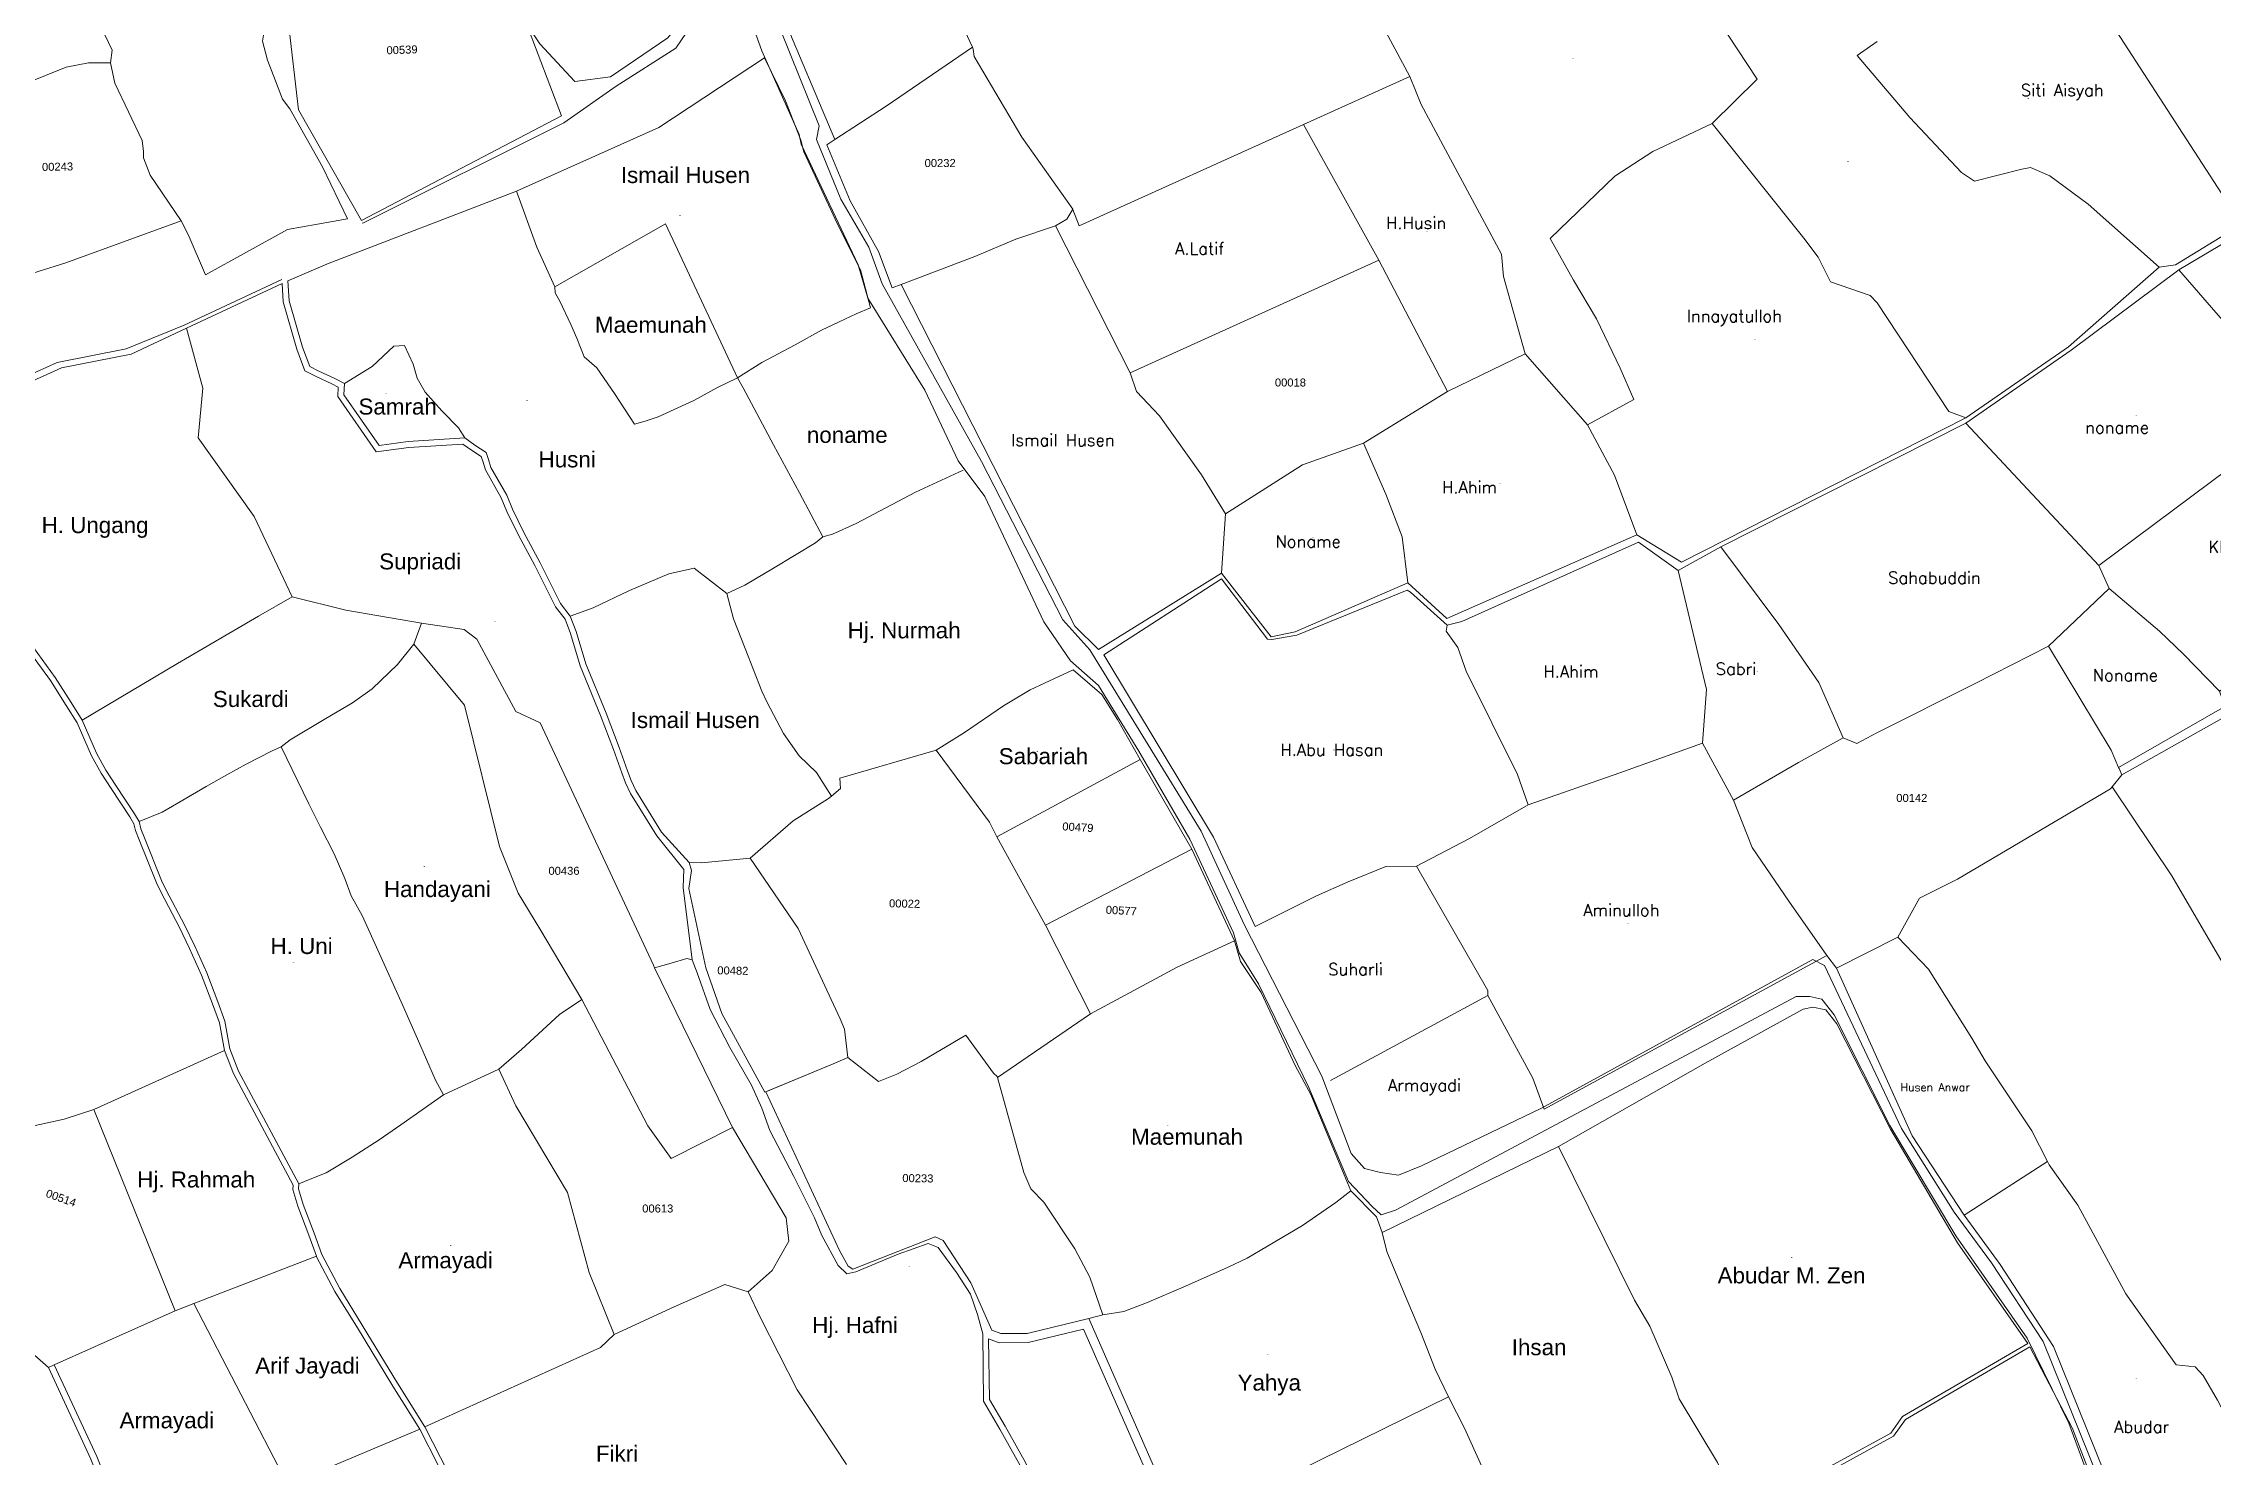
# Model space of a CAD drawing. Header units: metres. Extents: x 338938 to 356758, y 527808 to 538923.
# Drawn here: x 355371 to 355913, y 534117 to 534471 of the extents above; entities that cross this region are included whole.
import ezdxf
from ezdxf.enums import TextEntityAlignment as Align

# ---------------------------------------------------------------- set-up
doc = ezdxf.new("R2010")
doc.units = ezdxf.units.M
doc.header["$MEASUREMENT"] = 0
for name, color, linetype in [('020100', 7, 'Continuous'), ('030100', 160, 'Continuous'), ('040100', 20, 'Continuous'), ('080201', 7, 'Continuous'), ('Bidang sudah ada Hak', 200, 'Continuous'), ('tn_lai', 7, 'Continuous')]:
    doc.layers.add(name, color=color, linetype=linetype)
doc.styles.add('romanc', font='romanc.shx')
doc.styles.get("Standard").update_dxf_attribs({"font": 'arial.ttf'})

msp = doc.modelspace()

# ---------------------------------------------------------------- linework, layer by layer
at = {"layer": '020100', "linetype": 'Continuous', "lineweight": 9}
for points, elevation in [([(355787.74, 534450.56), (355799.05, 534461.61), (355781.94, 534487.65), (355767.11, 534492.34), (355763.39, 534508.99), (355754.25, 534518.63), (355752.63, 534529.29), (355747.45, 534538.07), (355747.6, 534540.61), (355738.82, 534556.38), (355688.78, 534523.12)], 53.49), ([(355568.56, 534446.58), (355554.96, 534478.7), (355555.54, 534483.75), (355589.52, 534498.5), (355591.32, 534494.35)], 56.6), ([(355869.38, 534497.55), (355876.85, 534489.45), (355884.94, 534479.61), (355915.18, 534432.97), (355918.99, 534424.65)], 53.86), ([(355899.51, 534414.66), (355876.84, 534394.74), (355851.15, 534377.01), (355846.92, 534378.53), (355829.01, 534405.7), (355827.25, 534407.52), (355817.37, 534410.93), (355814.25, 534417.16), (355810.69, 534421.87), (355787.74, 534450.56), (355799.05, 534461.61), (355781.94, 534487.65)], 53.84), ([(355899.51, 534414.66), (355881.75, 534430.38), (355872.15, 534437.43), (355867.3, 534439.55), (355865.15, 534439.16), (355853.3, 534436.14), (355850.08, 534438.31), (355837.21, 534452.03), (355824.03, 534467.56), (355828.99, 534471.02)], 53.92), ([(355741.07, 534392.97), (355735.65, 534412.34), (355735.16, 534417.91), (355715.08, 534455.31), (355712.26, 534462.26)], 53.75), ([(355986.33, 534409.97), (355972.89, 534435.61), (355961.14, 534453.63), (355935.94, 534433.32), (355919.95, 534423.2), (355904.42, 534413.95)], 53.9), ([(355685.66, 534450.26), (355704.45, 534416.37)], 53.7), ([(355756.63, 534375.26), (355768.21, 534381.52), (355764.81, 534389.41), (355758.85, 534401.75), (355753.11, 534411.36), (355747.27, 534421.81), (355763.41, 534437.4), (355772.93, 534443.57), (355787.74, 534450.56)], 53.72), ([(355768.97, 534347.72), (355780.08, 534340.88), (355851.15, 534377.01), (355846.92, 534378.53), (355829.01, 534405.7), (355827.25, 534407.52), (355817.37, 534410.93), (355814.25, 534417.16), (355810.69, 534421.87), (355787.74, 534450.56)], 53.84), ([(355623.71, 534424.93), (355642.35, 534388.21)], 53.92), ([(355899.51, 534414.66), (355903.54, 534415.21), (355918.83, 534424.55), (355918.99, 534424.65)], 53.89), ([(355904.42, 534413.95), (355877.45, 534393.91), (355851.13, 534375.67), (355884.43, 534340.06)], 54), ([(355904.42, 534413.95), (355935.48, 534378.17)], 53.95), ([(355665.13, 534338.16), (355634.39, 534319.07), (355628.5, 534324.94), (355585.11, 534410.28)], 53.56), ([(355721.67, 534383.56), (355741.07, 534392.97)], 53.82), ([(355741.07, 534392.97), (355756.63, 534375.26)], 53.71), ([(355886.96, 534334.34), (355884.43, 534340.06), (355851.13, 534375.67), (355789.93, 534344.74)], 53.91), ([(355884.43, 534340.06), (355935.48, 534378.17)], 53.88), ([(355700.67, 534370.66), (355706.21, 534357.88), (355710.28, 534347.27), (355711.76, 534335.71)], 53.82), ([(355756.63, 534375.26), (355763.36, 534362.67), (355768.97, 534347.72)], 53.88), ([(355666.19, 534352.98), (355665.13, 534338.16)], 53.82), ([(355768.97, 534347.72), (355721.49, 534326.83), (355711.76, 534335.71)], 53.81), ([(355779.31, 534338.82), (355769.38, 534345.94), (355725.23, 534326.05), (355721.57, 534325.12)], 53.8), ([(355779.31, 534338.82), (355789.93, 534344.74)], 53.98), ([(355820.49, 534296.99), (355814.4, 534310.83), (355804.46, 534325.31), (355789.93, 534344.74)], 53.67), ([(355711.76, 534335.71), (355683.56, 534323.53), (355677.54, 534322.26), (355665.13, 534338.16)], 53.86), ([(355779.31, 534338.82), (355786.37, 534309.11), (355785.33, 534295.69)], 53.7), ([(355884.43, 534340.06), (355886.96, 534334.34), (355899.54, 534323.68), (355905.59, 534317.9), (355914.59, 534308.7), (355915.71, 534309.39), (355963.32, 534342.79)], 53.91), ([(355673.58, 534249.85), (355663.13, 534272.16), (355635.71, 534317.76), (355665.18, 534336.75), (355676.64, 534321.67), (355677.74, 534321.61), (355683.96, 534322.63), (355711.57, 534333.9), (355712.42, 534333.37), (355721.57, 534325.12)], 53.56), ([(355886.96, 534334.34), (355871.81, 534319.92)], 53.91), ([(355886.96, 534334.34), (355899.54, 534323.68), (355905.59, 534317.9), (355914.59, 534308.7), (355915.87, 534304.84), (355889.35, 534289.57)], 53.91), ([(355741.79, 534280.23), (355739.13, 534287.8), (355726.3, 534313.68), (355724.24, 534319.6), (355721.33, 534323.65), (355721.57, 534325.12)], 53.82), ([(355785.33, 534295.69), (355764.7, 534288.23), (355741.79, 534280.23)], 53.84), ([(355793.07, 534281.45), (355785.33, 534295.69)], 53.8), ([(355741.79, 534280.23), (355727.16, 534271.85), (355713.89, 534264.96)], 53.65), ([(355713.89, 534264.96), (355706.21, 534264.84), (355696.8, 534261.03), (355688.91, 534257.51), (355673.58, 534249.85)], 53.73), ([(355731.71, 534232.64), (355731.74, 534233.84), (355713.89, 534264.96)], 53.58), ([(355745.82, 534204.18), (355816.43, 534242.63)], 53.61), ([(355818.84, 534239.46), (355837.75, 534197.56), (355850.76, 534177.71)], 53.91), ([(355692.42, 534211.33), (355731.71, 534232.64)], 53.54), ([(355731.71, 534232.64), (355742.98, 534211.98), (355745.82, 534204.18)], 53.56), ([(355871.56, 534191.09), (355850.76, 534177.71)], 53.88), ([(355898.78, 534081.39), (355896.48, 534086.85), (355873.05, 534144.92), (355859.78, 534165.39), (355850.76, 534177.71)], 53.75), ([(355898.78, 534081.39), (355896.48, 534086.85), (355873.05, 534144.92), (355859.78, 534165.39), (355850.76, 534177.71)], 53.75)]:
    msp.add_lwpolyline(points, dxfattribs=dict(at, elevation=elevation))
at = {"layer": '020100', "lineweight": 9}
for points in [[(355409.32, 534518.67), (355412.22, 534513.43), (355411.69, 534509.95), (355411.3, 534505.7), (355411.93, 534504.52), (355412.95, 534502.47), (355417.13, 534494.72), (355422.08, 534486.23), (355426.14, 534478.11), (355427.21, 534475.54), (355425.79, 534473.16), (355425.49, 534471.08), (355426.73, 534466.38), (355428.74, 534461.24), (355430.46, 534456.61), (355432.33, 534454.19), (355440.47, 534439.68), (355446.76, 534426.68), (355431.74, 534424.02), (355411.29, 534412.73), (355406.9, 534422.83), (355405.2, 534426.24)], [(355488.98, 534433.66), (355524.55, 534449.57), (355550.91, 534466.95), (355556.18, 534456.19), (355560.02, 534446.39), (355560.74, 534443.49), (355569.16, 534425.35), (355574.91, 534414), (355577.43, 534404.48)], [(355445.99, 534385.54), (355443.53, 534386.84), (355439.55, 534388.68), (355437.3, 534389.83), (355435.47, 534394.64), (355432.16, 534406.24), (355431.85, 534411.26), (355441.75, 534415.47), (355488.98, 534433.66)], [(355488.98, 534433.66), (355494.06, 534419.6), (355498.52, 534409.76)], [(355498.52, 534409.76), (355526.21, 534425.47), (355544.23, 534386.97)], [(355532.87, 534241.48), (355530.63, 534259.56), (355530.75, 534264.06), (355524, 534272.49), (355517.46, 534283.09), (355516.23, 534285.76), (355515.33, 534288.25), (355513.25, 534294.07), (355509.97, 534302.59), (355504.91, 534314.98), (355502.5, 534323.11), (355501.1, 534326.7), (355498.68, 534329.77), (355493.53, 534340.09), (355489.5, 534347.63), (355486.57, 534353.54), (355485.16, 534357.02), (355481.21, 534363.99), (355480.55, 534366.14), (355480.14, 534367.33), (355477.75, 534368.93), (355475.59, 534370.41), (355462.06, 534369.58), (355453.9, 534368.47), (355444.31, 534382.33), (355444.44, 534384.66), (355442.86, 534385.49), (355438.89, 534387.34), (355436.1, 534388.76), (355434.05, 534394.17), (355430.67, 534405.98), (355430.39, 534410.57), (355406.52, 534399.39)], [(355498.52, 534409.76), (355498.66, 534408.22), (355499.83, 534406.13), (355502.58, 534400.33), (355504.08, 534396.91), (355505.91, 534392.21), (355509.03, 534389.49), (355513.44, 534383.02), (355518.43, 534375.41), (355521.13, 534376.13), (355524.34, 534377.26), (355533.28, 534381.3), (355539.24, 534384.54), (355544.23, 534386.97)], [(355544.23, 534386.97), (355550.29, 534390.8), (355558.65, 534395.2), (355565.23, 534398.85), (355569.63, 534400.99), (355573.88, 534402.96), (355577.43, 534404.48)], [(355406.52, 534399.39), (355392.69, 534392.91), (355375.28, 534389.5), (355344.52, 534375.55), (355346.96, 534367.18), (355349, 534361.09), (355349.99, 534359.14), (355350.31, 534355.44), (355353.6, 534346.66), (355356.67, 534340.46), (355360.67, 534332.56), (355361.73, 534330.17), (355364.99, 534324.59), (355368.29, 534319.56), (355373.69, 534312.09), (355377.65, 534305.81), (355380.4, 534301.44)], [(355432.95, 534332.22), (355423.39, 534352.35), (355409.45, 534371.99), (355410.55, 534384.43), (355406.52, 534399.39)], [(355476.02, 534371.94), (355474.48, 534374.48), (355470.32, 534378.71), (355466.13, 534383.38), (355464.12, 534386.87), (355463.13, 534390.36), (355460.94, 534395.06), (355458.28, 534394.88), (355452.91, 534389.77), (355445.99, 534385.54)], [(355544.23, 534386.97), (355545.58, 534384.48), (355553.21, 534370.26), (355559.66, 534358.21), (355565.56, 534347.26)], [(355476.02, 534371.94), (355461.92, 534371.08), (355454.61, 534370.08), (355445.84, 534382.76), (355445.99, 534385.54)], [(355502.42, 534327.45), (355499.96, 534330.57), (355494.87, 534340.78), (355490.84, 534348.31), (355487.94, 534354.15), (355486.52, 534357.68), (355482.59, 534364.58), (355481.97, 534366.6), (355481.39, 534368.29), (355478.59, 534370.17), (355476.02, 534371.94)], [(355600.56, 534363.92), (355588.66, 534358.36), (355573.83, 534350.61), (355567.92, 534347.92), (355565.56, 534347.26)], [(355565.56, 534347.26), (355563.67, 534345.73), (355553.16, 534339.39), (355546.06, 534335.17), (355541.55, 534333.09)], [(355541.55, 534333.09), (355533.35, 534339.39), (355527, 534338.02), (355517.24, 534333.81), (355508.15, 534329.52), (355502.42, 534327.45)], [(355380.4, 534301.44), (355404.25, 534315.56), (355424.48, 534327.43), (355432.95, 534332.22)], [(355465.2, 534325.66), (355446.34, 534328.95), (355432.95, 534332.22)], [(355541.55, 534333.09), (355543.19, 534326.71), (355546.08, 534319.33), (355550.28, 534308.65), (355551.49, 534306.04), (355555.7, 534298.07), (355559.63, 534292.48), (355563.97, 534288.32), (355567.65, 534282.41)], [(355502.42, 534327.45), (355503.92, 534323.59), (355506.32, 534315.48), (355511.37, 534303.15), (355514.66, 534294.59), (355516.74, 534288.76), (355517.62, 534286.33), (355518.79, 534283.8), (355525.21, 534273.4), (355532.15, 534265.86)], [(355367.14, 534318.76), (355372.52, 534311.31), (355376.46, 534305.06), (355379.16, 534300.78), (355382.76, 534292.52), (355385.17, 534288.19), (355387.65, 534284.36), (355392.3, 534277.25), (355393.35, 534275.54), (355393.75, 534273.87), (355394.67, 534271.5), (355399, 534260.77), (355400.13, 534258.32), (355404.75, 534249.6), (355407.29, 534244.36), (355410.27, 534237.69), (355413.03, 534230.5), (355414.76, 534225.79), (355415.96, 534218.88)], [(355430.16, 534294.73), (355432.41, 534296.48), (355441.33, 534301.8), (355448.02, 534305.77), (355452.9, 534309.23), (355459.2, 534315.29), (355463.34, 534320.39)], [(355628.05, 534313.96), (355624.54, 534312.33), (355617.37, 534308.98), (355610.64, 534304.97), (355600.95, 534298.37), (355593.86, 534293.92)], [(355628.05, 534313.96), (355635.26, 534307.85), (355639.15, 534301.57), (355644.81, 534291.56)], [(355380.4, 534301.44), (355384.02, 534293.14), (355386.37, 534288.91), (355388.83, 534285.13), (355393.49, 534278), (355394.66, 534276.09)], [(355394.66, 534276.09), (355400.43, 534278.45), (355405.57, 534281.4), (355411.41, 534284.86), (355416.59, 534287.77), (355421.43, 534290.4), (355427.72, 534293.71), (355430.16, 534294.73)], [(355430.16, 534294.73), (355437.08, 534280.51), (355439.97, 534274.64), (355443.38, 534268.02), (355446.05, 534261.86), (355447.65, 534257.49), (355450.37, 534252.6), (355454.76, 534242.98), (355460.18, 534231.05), (355464.27, 534221.79), (355468.74, 534211.47), (355470.75, 534207.76)], [(355394.66, 534276.09), (355395.1, 534274.29), (355395.97, 534272.01), (355400.29, 534261.33), (355401.39, 534258.94), (355406, 534250.24), (355408.57, 534244.95), (355411.57, 534238.23), (355414.34, 534231), (355416.12, 534226.15), (355417.32, 534219.27), (355419.51, 534213.69), (355434.58, 534185.5)], [(355697.49, 534183.78), (355695.77, 534187.82), (355687.51, 534207.9), (355683.55, 534215.11), (355675.06, 534233.36), (355669.88, 534241.11), (355668.38, 534246.28)], [(355532.87, 534241.48), (355531.51, 534241.81), (355527.63, 534240.69), (355523.49, 534239.52)], [(355532.87, 534241.48), (355534.11, 534238.25), (355537.4, 534229.11), (355542.27, 534219.59), (355547.7, 534210.19), (355550.3, 534204.46), (355552.31, 534198.88), (355558.28, 534187.38), (355563.44, 534177.03), (355565.31, 534172.58), (355569.34, 534165.16), (355571.51, 534163.07), (355573.76, 534163.53), (355584.37, 534167.93), (355591.87, 534170.58), (355594.34, 534169.65), (355598.89, 534163.37), (355602.41, 534157.96), (355604.16, 534152.86), (355605.47, 534148.02), (355605.67, 534131.23), (355609.78, 534124.21), (355614.83, 534115.17)], [(355816.43, 534242.63), (355818.84, 534239.46)], [(355790.26, 534113.23), (355792.69, 534108.02), (355795.78, 534102.96), (355812.63, 534112.38), (355832.41, 534123.21), (355835.36, 534127.36), (355866.63, 534145.63), (355849.1, 534170.81), (355832.31, 534199.23), (355818.95, 534225.5), (355816.22, 534229.03), (355812.91, 534229.66), (355810.52, 534229.15), (355786.06, 534215.66), (355749.35, 534194.84)], [(355383.33, 534204.12), (355415.96, 534218.88)], [(355415.96, 534218.88), (355418.24, 534213.1), (355433.15, 534185.19), (355433.09, 534184.1), (355434.3, 534179.95), (355437.09, 534172.68), (355438.96, 534167.49)], [(355470.75, 534207.76), (355484.52, 534214.22)], [(355568.51, 534215.71), (355571.77, 534217.07)], [(355470.75, 534207.76), (355460.1, 534200.29), (355454.62, 534196.53), (355447.93, 534192.23), (355441.42, 534188.3), (355437.43, 534186.66), (355434.58, 534185.5)], [(355749.35, 534194.84), (355705.32, 534173.33)], [(355790.26, 534113.23), (355789.12, 534115.9), (355779.52, 534131.76), (355777.72, 534137.19), (355772.18, 534149.99), (355768.39, 534156.49), (355749.35, 534194.84)], [(355434.58, 534185.5), (355434.5, 534184.25), (355435.63, 534180.4), (355438.41, 534173.17), (355440.31, 534167.88), (355444.78, 534159.36), (355450.43, 534150.25), (355459.26, 534135.7), (355466.09, 534124.78)], [(355635.51, 534152.77), (355640.74, 534153.6), (355646.43, 534155.82), (355656.18, 534159.93), (355666.79, 534164.69), (355671.6, 534166.94), (355676.66, 534169.97), (355685.43, 534175.1), (355693.75, 534180.9), (355697.49, 534183.78)], [(355697.49, 534183.78), (355703.86, 534177.26), (355705.32, 534173.33)], [(355705.32, 534173.33), (355706.5, 534168.64), (355710.79, 534158.18), (355714.98, 534148.39), (355718.54, 534139.25), (355721.85, 534132.32)], [(355408.34, 534155.61), (355438.96, 534167.49)], [(355438.96, 534167.49), (355439.02, 534167.32), (355443.56, 534158.66), (355449.23, 534149.51), (355458.07, 534134.96), (355464.79, 534124.24)], [(355403.71, 534153.82), (355408.34, 534155.61)], [(355408.34, 534155.61), (355431.8, 534110.28)], [(355546.86, 534158.53), (355549.92, 534152.08), (355559.11, 534134.04), (355571.44, 534115.37)], [(355466.09, 534124.78), (355509.93, 534144.67), (355513.34, 534147.84)], [(355648.54, 534049.5), (355645.38, 534055.92), (355632.86, 534081.2), (355622.87, 534098.56), (355622.45, 534102.31), (355620.37, 534107.09), (355616.17, 534115.86), (355611.08, 534124.96), (355607.16, 534131.64), (355606.9, 534146.77), (355609.56, 534145.82), (355616.87, 534145.85), (355630.67, 534149.24), (355649.49, 534106.43), (355655.46, 534099.34), (355662.39, 534083.75), (355669.38, 534068.52), (355674.95, 534057.14)], [(355635.51, 534152.77), (355631.98, 534151.91)], [(355657.4, 534100.55), (355651.45, 534107.64), (355631.98, 534151.91)], [(355813.11, 534111.5), (355833.1, 534122.44), (355836.05, 534126.61), (355867.13, 534144.77), (355877.81, 534124.38), (355883.28, 534110.08)], [(355372, 534139.63), (355382.62, 534116.73), (355390.46, 534097.26), (355392.85, 534087.04)], [(355373.44, 534140.28), (355384.07, 534117.35), (355391.94, 534097.83), (355392.4, 534096.07)], [(355657.4, 534100.55), (355721.85, 534132.32)], [(355721.85, 534132.32), (355725.89, 534124.5), (355730.24, 534114.89)], [(355431.8, 534110.28), (355464.79, 534124.24)], [(355519.06, 534027.04), (355502.43, 534050.07), (355489.96, 534076.65), (355478.57, 534097.23), (355464.79, 534124.24)], [(355491.62, 534077.43), (355479.8, 534097.9), (355466.09, 534124.78)]]:
    msp.add_lwpolyline(points, dxfattribs=at)
at = {"layer": '020100', "lineweight": 9, "elevation": 53.8}
msp.add_lwpolyline([(355818.84, 534239.46), (355834.15, 534247.16)], dxfattribs=at)
at = {"layer": '030100', "lineweight": 9}
for points in [[(355543.08, 534488.85), (355541.59, 534488.31), (355528.8, 534469.33), (355513.86, 534459.89), (355500.84, 534450.71), (355450.72, 534425.72), (355450.42, 534425.66)], [(355430.32, 534411.59), (355405.94, 534400.15), (355391.42, 534394.19), (355374.22, 534390.77), (355343.14, 534376.85)]]:
    msp.add_lwpolyline(points, dxfattribs=at)
at = {"layer": '040100', "lineweight": 9}
for points in [[(355542.38, 534490.81), (355550.3, 534468.67), (355559.57, 534447.8), (355560.13, 534445.34), (355574.39, 534415.23), (355576.77, 534406.86), (355590.99, 534383.86), (355599.31, 534366.22), (355606.03, 534357.33), (355620.74, 534326.01), (355627.43, 534316.26), (355634.43, 534310.06), (355644.52, 534293.7), (355657.22, 534271.69), (355668.14, 534248.27), (355669.57, 534243.26), (355674.41, 534235.51), (355687, 534209.63), (355696.87, 534186.11), (355702.84, 534179.91), (355705.03, 534177.75), (355708.66, 534178.95), (355808.75, 534232.33), (355812.18, 534232.39), (355815.17, 534231.65), (355818.23, 534227.78), (355832.19, 534200.08), (355848.67, 534172.5), (355866.5, 534146.93), (355876.91, 534125.75), (355887.07, 534098.13)], [(355542.38, 534490.81), (355550.3, 534468.67), (355559.57, 534447.8), (355560.13, 534445.34), (355574.39, 534415.23), (355576.77, 534406.86), (355590.99, 534383.86), (355599.31, 534366.22), (355606.03, 534357.33), (355620.74, 534326.01), (355627.43, 534316.26), (355634.43, 534310.06), (355644.52, 534293.7), (355657.22, 534271.69), (355668.14, 534248.27), (355669.57, 534243.26), (355674.41, 534235.51), (355687, 534209.63), (355696.87, 534186.11), (355702.84, 534179.91), (355705.03, 534177.75), (355708.66, 534178.95), (355808.75, 534232.33), (355812.18, 534232.39), (355815.17, 534231.65), (355818.23, 534227.78), (355832.19, 534200.08), (355848.67, 534172.5), (355866.5, 534146.93), (355876.91, 534125.75), (355887.07, 534098.13)], [(355542.38, 534490.81), (355550.3, 534468.67), (355559.57, 534447.8), (355560.13, 534445.34), (355574.39, 534415.23), (355576.77, 534406.86), (355590.99, 534383.86), (355599.31, 534366.22), (355606.03, 534357.33), (355620.74, 534326.01), (355627.43, 534316.26), (355634.43, 534310.06), (355644.52, 534293.7), (355657.22, 534271.69), (355668.14, 534248.27), (355669.57, 534243.26), (355674.41, 534235.51), (355687, 534209.63), (355696.87, 534186.11), (355702.84, 534179.91), (355705.03, 534177.75), (355708.66, 534178.95), (355808.75, 534232.33), (355812.18, 534232.39), (355815.17, 534231.65), (355818.23, 534227.78), (355832.19, 534200.08), (355848.67, 534172.5), (355866.5, 534146.93), (355876.91, 534125.75), (355887.07, 534098.13)], [(355542.38, 534490.81), (355550.3, 534468.67), (355559.57, 534447.8), (355560.13, 534445.34), (355574.39, 534415.23), (355576.77, 534406.86), (355590.99, 534383.86), (355599.31, 534366.22), (355606.03, 534357.33), (355620.74, 534326.01), (355627.43, 534316.26), (355634.43, 534310.06), (355644.52, 534293.7), (355657.22, 534271.69), (355668.14, 534248.27), (355669.57, 534243.26), (355674.41, 534235.51), (355687, 534209.63), (355696.87, 534186.11), (355702.84, 534179.91), (355705.03, 534177.75), (355708.66, 534178.95), (355808.75, 534232.33), (355812.18, 534232.39), (355815.17, 534231.65), (355818.23, 534227.78), (355832.19, 534200.08), (355848.67, 534172.5), (355866.5, 534146.93), (355876.91, 534125.75), (355887.07, 534098.13)], [(355542.38, 534490.81), (355550.3, 534468.67), (355559.57, 534447.8), (355560.13, 534445.34), (355574.39, 534415.23), (355576.77, 534406.86), (355590.99, 534383.86), (355599.31, 534366.22), (355606.03, 534357.33), (355620.74, 534326.01), (355627.43, 534316.26), (355634.43, 534310.06), (355644.52, 534293.7), (355657.22, 534271.69), (355668.14, 534248.27), (355669.57, 534243.26), (355674.41, 534235.51), (355687, 534209.63), (355696.87, 534186.11), (355702.84, 534179.91), (355705.03, 534177.75), (355708.66, 534178.95), (355808.75, 534232.33), (355812.18, 534232.39), (355815.17, 534231.65), (355818.23, 534227.78), (355832.19, 534200.08), (355848.67, 534172.5), (355866.5, 534146.93), (355876.91, 534125.75), (355887.07, 534098.13)], [(355542.38, 534490.81), (355550.3, 534468.67), (355559.57, 534447.8), (355560.13, 534445.34), (355574.39, 534415.23), (355576.77, 534406.86), (355590.99, 534383.86), (355599.31, 534366.22), (355606.03, 534357.33), (355620.74, 534326.01), (355627.43, 534316.26), (355634.43, 534310.06), (355644.52, 534293.7), (355657.22, 534271.69), (355668.14, 534248.27), (355669.57, 534243.26), (355674.41, 534235.51), (355687, 534209.63), (355696.87, 534186.11), (355702.84, 534179.91), (355705.03, 534177.75), (355708.66, 534178.95), (355808.75, 534232.33), (355812.18, 534232.39), (355815.17, 534231.65), (355818.23, 534227.78), (355832.19, 534200.08), (355848.67, 534172.5), (355866.5, 534146.93), (355876.91, 534125.75), (355887.07, 534098.13)], [(355552.5, 534479.94), (355564.65, 534449.92), (355563.91, 534446.57), (355570.02, 534431.62), (355577.01, 534419.61), (355580.34, 534410.51), (355605.15, 534366.09), (355625.51, 534326.48), (355632.25, 534319.03), (355660.07, 534273.7), (355670.86, 534250.21), (355690.26, 534212.45), (355697.59, 534193.1), (355700.92, 534189.34), (355704.89, 534188.36), (355709.42, 534187.71), (355715.14, 534190.05), (355745.13, 534204.44), (355812.96, 534241.58), (355815.86, 534240.08), (355835.1, 534199.37), (355848.24, 534178.49), (355857.58, 534165.83), (355870.53, 534146.11), (355896.04, 534082.65)], [(355552.5, 534479.94), (355564.65, 534449.92), (355563.91, 534446.57), (355570.02, 534431.62), (355577.01, 534419.61), (355580.34, 534410.51), (355605.15, 534366.09), (355625.51, 534326.48), (355632.25, 534319.03), (355660.07, 534273.7), (355670.86, 534250.21), (355690.26, 534212.45), (355697.59, 534193.1), (355700.92, 534189.34), (355704.89, 534188.36), (355709.42, 534187.71), (355715.14, 534190.05), (355745.13, 534204.44), (355812.96, 534241.58), (355815.86, 534240.08), (355835.1, 534199.37), (355848.24, 534178.49), (355857.58, 534165.83), (355870.53, 534146.11), (355896.04, 534082.65)], [(355552.5, 534479.94), (355564.65, 534449.92), (355563.91, 534446.57), (355570.02, 534431.62), (355577.01, 534419.61), (355580.34, 534410.51), (355605.15, 534366.09), (355625.51, 534326.48), (355632.25, 534319.03), (355660.07, 534273.7), (355670.86, 534250.21), (355690.26, 534212.45), (355697.59, 534193.1), (355700.92, 534189.34), (355704.89, 534188.36), (355709.42, 534187.71), (355715.14, 534190.05), (355745.13, 534204.44), (355812.96, 534241.58), (355815.86, 534240.08), (355835.1, 534199.37), (355848.24, 534178.49), (355857.58, 534165.83), (355870.53, 534146.11), (355896.04, 534082.65)], [(355552.5, 534479.94), (355564.65, 534449.92), (355563.91, 534446.57), (355570.02, 534431.62), (355577.01, 534419.61), (355580.34, 534410.51), (355605.15, 534366.09), (355625.51, 534326.48), (355632.25, 534319.03), (355660.07, 534273.7), (355670.86, 534250.21), (355690.26, 534212.45), (355697.59, 534193.1), (355700.92, 534189.34), (355704.89, 534188.36), (355709.42, 534187.71), (355715.14, 534190.05), (355745.13, 534204.44), (355812.96, 534241.58), (355815.86, 534240.08), (355835.1, 534199.37), (355848.24, 534178.49), (355857.58, 534165.83), (355870.53, 534146.11), (355896.04, 534082.65)], [(355552.5, 534479.94), (355564.65, 534449.92), (355563.91, 534446.57), (355570.02, 534431.62), (355577.01, 534419.61), (355580.34, 534410.51), (355605.15, 534366.09), (355625.51, 534326.48), (355632.25, 534319.03), (355660.07, 534273.7), (355670.86, 534250.21), (355690.26, 534212.45), (355697.59, 534193.1), (355700.92, 534189.34), (355704.89, 534188.36), (355709.42, 534187.71), (355715.14, 534190.05), (355745.13, 534204.44), (355812.96, 534241.58), (355815.86, 534240.08), (355835.1, 534199.37), (355848.24, 534178.49), (355857.58, 534165.83), (355870.53, 534146.11), (355896.04, 534082.65)], [(355552.5, 534479.94), (355564.65, 534449.92), (355563.91, 534446.57), (355570.02, 534431.62), (355577.01, 534419.61), (355580.34, 534410.51), (355605.15, 534366.09), (355625.51, 534326.48), (355632.25, 534319.03), (355660.07, 534273.7), (355670.86, 534250.21), (355690.26, 534212.45), (355697.59, 534193.1), (355700.92, 534189.34), (355704.89, 534188.36), (355709.42, 534187.71), (355715.14, 534190.05), (355745.13, 534204.44), (355812.96, 534241.58), (355815.86, 534240.08), (355835.1, 534199.37), (355848.24, 534178.49), (355857.58, 534165.83), (355870.53, 534146.11), (355896.04, 534082.65)]]:
    msp.add_lwpolyline(points, dxfattribs=at)
at = {"layer": 'Bidang sudah ada Hak', "lineweight": 9}
for points in [[(355491.46, 534475.42), (355494.79, 534470.49), (355503.54, 534461.05), (355512.5, 534462.18), (355526.79, 534471.94), (355541.83, 534490.78), (355527.2, 534516.78), (355524.25, 534518.73), (355521.94, 534518.45), (355488.46, 534504.53)], [(355376.01, 534493.87), (355387.94, 534468.84), (355387.53, 534465.72)], [(355431.88, 534476.32), (355434.52, 534453.97), (355450.2, 534426.34), (355500.24, 534452.43), (355491.46, 534475.42)], [(355387.53, 534465.72), (355382.01, 534465.69), (355376.41, 534464.58), (355366.12, 534460.46), (355357.97, 534455.94), (355345.5, 534445.95)], [(355387.53, 534465.72), (355388.57, 534460.62), (355395.43, 534446.32), (355395.72, 534443.54), (355395.75, 534441.94), (355397.4, 534437.65), (355405.2, 534426.24)], [(355362.56, 534411.4), (355376.38, 534415.68), (355405.2, 534426.24)], [(355666.19, 534352.98), (355660.17, 534362.77), (355649.63, 534377.44), (355643.93, 534383.53), (355642.35, 534388.21)], [(355700.67, 534370.66), (355721.67, 534383.56)], [(355666.19, 534352.98), (355685.4, 534365.2), (355700.67, 534370.66)], [(355465.2, 534325.66), (355463.34, 534320.39)], [(355523.49, 534239.52), (355523.18, 534240.16), (355494.91, 534300.71), (355488.77, 534303.59), (355479.03, 534321.67), (355475.93, 534324.04), (355465.2, 534325.66)], [(355505.29, 534231.62), (355494.81, 534249.23), (355489.41, 534258.18), (355484.76, 534269.85), (355476, 534305.19), (355463.34, 534320.39)], [(355820.49, 534296.99), (355823.93, 534295.58), (355828.93, 534298.26), (355853.53, 534310.54), (355871.81, 534319.92)], [(355567.65, 534282.41), (355569.95, 534284.31), (355569.8, 534286.95), (355593.86, 534293.92)], [(355593.86, 534293.92), (355607.17, 534275.91), (355609, 534272.24)], [(355644.81, 534291.56), (355609, 534272.24)], [(355657.78, 534269.2), (355644.81, 534291.56)], [(355887.75, 534284.76), (355887.33, 534284.24), (355849.05, 534261.67), (355839.59, 534256.92), (355834.15, 534247.16)], [(355567.65, 534282.41), (355566.98, 534281.85), (355558.1, 534276.27), (355547.37, 534266.94)], [(355609, 534272.24), (355621.14, 534250.2)], [(355621.14, 534250.2), (355657.78, 534269.2)], [(355668.38, 534246.28), (355657.78, 534269.2)], [(355532.15, 534265.86), (355532.69, 534263.87), (355532.05, 534259.36), (355536.32, 534239.52), (355540.25, 534228.08), (355551.06, 534208.43), (355568.51, 534215.71)], [(355532.15, 534265.86), (355535.21, 534265.77), (355547.37, 534266.94)], [(355571.77, 534217.07), (355570.9, 534224.17), (355569.82, 534226.79), (355559.39, 534249.33), (355547.37, 534266.94)], [(355621.14, 534250.2), (355632.44, 534228.02)], [(355632.44, 534228.02), (355654.1, 534239.66), (355668.38, 534246.28)], [(355871.56, 534191.09), (355867.63, 534198.81), (355855.97, 534216.28), (355852.68, 534221.91), (355841.87, 534239.21), (355834.15, 534247.16)], [(355542.96, 534199.59), (355523.49, 534239.52)], [(355505.29, 534231.62), (355499.71, 534227.86), (355490.19, 534219.12), (355484.52, 534214.22)], [(355542.96, 534199.59), (355527.61, 534191.86), (355521.8, 534200.04), (355505.29, 534231.62)], [(355609.21, 534212.08), (355632.44, 534228.02)], [(355609.21, 534212.08), (355609.13, 534212.37), (355608.16, 534213.23), (355601.23, 534222.7), (355590.12, 534216.1), (355583.98, 534212.98), (355579.43, 534211.1), (355571.77, 534217.07)], [(355484.52, 534214.22), (355488.81, 534205.06), (355501.68, 534183.33), (355507.13, 534163.37), (355513.34, 534147.84)], [(355568.51, 534215.71), (355551.25, 534208.5), (355569.68, 534168.9), (355571.87, 534164.96), (355573.04, 534164.18), (355593.56, 534172.3), (355595.58, 534171.35), (355602.52, 534160.82), (355607.73, 534148.95), (355609.97, 534148.1), (355616.59, 534148.13), (355631.98, 534151.91)], [(355609.21, 534212.08), (355615.72, 534188.36), (355617.48, 534184.32), (355620.78, 534180.97), (355628.49, 534169.26), (355632.25, 534162.19), (355635.51, 534152.77)], [(355356.42, 534199.05), (355359, 534198.7), (355366.43, 534199.64), (355375.91, 534201.72), (355383.33, 534204.12)], [(355403.71, 534153.82), (355383.33, 534204.12)], [(355546.86, 534158.53), (355552.89, 534163.85), (355557.03, 534171.19), (355556.37, 534177.02), (355542.96, 534199.59)], [(355898.78, 534081.39), (355918.33, 534082.58), (355921.44, 534084.73), (355931.24, 534093.32), (355931.83, 534097.55), (355914.07, 534131.49), (355910.46, 534137.61), (355908.48, 534139.8), (355903.77, 534140.31), (355891.17, 534158.05), (355879.13, 534180.21), (355871.97, 534190.3), (355871.56, 534191.09)], [(355513.34, 534147.84), (355528.35, 534154.83), (355541.04, 534160.38), (355546.86, 534158.53)], [(355373.44, 534140.28), (355403.71, 534153.82)], [(355368.48, 534142.75), (355372, 534139.63)], [(355372, 534139.63), (355373.44, 534140.28)]]:
    msp.add_lwpolyline(points, dxfattribs=at)
for points, elevation in [([(355712.26, 534462.26), (355695.86, 534492.79), (355691, 534509.72)], 53.92), ([(355591.32, 534494.35), (355602.9, 534469.6)], 53.92), ([(355602.9, 534469.6), (355581.38, 534454.9), (355568.56, 534446.58)], 53.92), ([(355602.9, 534469.6), (355603.12, 534469.12), (355603.33, 534467.29), (355615.23, 534447.09), (355627.99, 534429.1)], 53.92), ([(355685.66, 534450.26), (355712.26, 534462.26)], 53.92), ([(355568.56, 534446.58), (355566.51, 534445.24), (355572.34, 534431.24), (355579.47, 534418.53), (355582.89, 534409.43), (355585.11, 534410.28)], 53.92), ([(355627.99, 534429.1), (355628.04, 534429.03), (355629.56, 534424.96), (355685.66, 534450.26)], 53.62), ([(355623.71, 534424.93), (355613.74, 534421.66), (355603.55, 534417.31), (355585.11, 534410.28)], 53.92), ([(355623.71, 534424.93), (355626.47, 534426.61), (355627.99, 534429.1)], 53.92), ([(355704.45, 534416.37), (355642.35, 534388.21)], 53.82), ([(355721.67, 534383.56), (355704.45, 534416.37)], 53.82), ([(355889.35, 534289.57), (355887.45, 534293.91), (355871.81, 534319.92)], 53.8), ([(355793.07, 534281.45), (355809.31, 534290.83), (355820.49, 534296.99)], 53.8), ([(355887.75, 534284.76), (355890.16, 534287.72), (355889.46, 534289.32), (355889.35, 534289.57)], 53.8), ([(355898.78, 534081.39), (355899.98, 534051.49), (355913.83, 534049.49), (355943.28, 534056.77), (355988.71, 534065.25), (355987.46, 534096.34), (355985.63, 534110.74), (355980.23, 534122.14), (355979.73, 534125.29), (355978.04, 534129.56), (355967.4, 534148.91), (355956.12, 534170.22), (355954.62, 534174.92), (355936.62, 534205.06), (355915.83, 534239.91), (355902.64, 534262.54), (355887.75, 534284.76)], 53.91), ([(355793.07, 534281.45), (355797.74, 534269.59), (355806.91, 534256.15), (355816.43, 534242.63)], 53.8)]:
    msp.add_lwpolyline(points, dxfattribs=dict(at, elevation=elevation))
at = {"layer": 'Bidang sudah ada Hak', "linetype": 'Continuous', "lineweight": 9, "elevation": 53.8}
msp.add_lwpolyline([(355917.79, 534303.35), (355890.16, 534287.72), (355887.75, 534284.76), (355902.64, 534262.54), (355915.83, 534239.91)], dxfattribs=at)

# ---------------------------------------------------------------- texts
at = {"layer": '080201', "color": 6, "lineweight": 9}
for s, rotation, p in [('00539', 2.0266, (355460.4, 534467.96)), ('00243', 1.0847, (355374.29, 534438.75)), ('00479', 356.7168, (355629.21, 534273.67)), ('00022', 358.9516, (355585.94, 534254.57)), ('00577', 356.7168, (355640.06, 534252.84)), ('00482', 358.9516, (355543.02, 534237.83)), ('00233', 358.9516, (355589.26, 534185.93)), ('00514', 340.29, (355374.82, 534181.05))]:
    msp.add_text(s, height=2, rotation=rotation, dxfattribs=at).set_placement(p, align=Align.CENTER)
at = {"layer": '080201', "lineweight": 9}
for p in [(355752.98, 534466.39), (355866.77, 534456.37), (355821.74, 534440.7), (355529.8, 534427.21), (355664.63, 534419.43), (355716.51, 534423.16), (355520.15, 534400.6), (355798.48, 534396.07), (355456.35, 534382.65), (355491.6, 534380.89), (355893.81, 534377.24), (355734.78, 534360.1), (355388.12, 534350.72), (355688.05, 534346.61), (355841.42, 534335.87), (355483.61, 534325.59), (355582.93, 534323.42), (355755.93, 534313.29), (355799.04, 534313.29), (355893.89, 534312.1), (355415.44, 534304.33), (355532.34, 534302.81), (355619.11, 534293.23), (355693.26, 534293.58), (355465.92, 534264.43), (355766.71, 534250.23), (355433.24, 534240.46), (355704.2, 534238.31), (355718.21, 534210.3), (355651.7, 534199.82), (355411.44, 534186.55), (355472.5, 534169.78), (355587.13, 534164.56), (355807.63, 534166.71), (355676.72, 534142.43), (355746.12, 534143.06), (355436.24, 534139.06), (355893.74, 534136.58), (355401.85, 534126.03), (355518.95, 534119.16)]:
    msp.add_text('-', height=1, dxfattribs=at).set_placement(p, align=Align.CENTER)
at = {"layer": '080201', "color": 6, "lineweight": 9}
for s, p in [('00232', (355594.84, 534439.66, 53.92)), ('00018', (355682.38, 534384.81)), ('00142', (355837.67, 534280.98)), ('00436', (355500.84, 534262.77)), ('00613', (355524.27, 534178.37))]:
    msp.add_text(s, height=2, dxfattribs=at).set_placement(p, align=Align.CENTER)
at = {"layer": 'tn_lai', "lineweight": 9, "style": 'romanc'}
msp.add_text('Siti Aisyah', height=3, rotation=359.9884, dxfattribs=at).set_placement((355864.91, 534457.37, -78.7))
at = {"layer": 'tn_lai', "lineweight": 9}
for s, p in [('Ismail Husen', (355531.19, 534435.66)), ('Maemunah', (355522.56, 534398.23)), ('Samrah', (355459.26, 534377.79)), ('noname', (355571.63, 534370.72)), ('Husni', (355501.63, 534364.6)), ('H. Ungang', (355383.65, 534348.17)), ('Supriadi', (355464.91, 534339.1)), ('Hj. Nurmah', (355585.84, 534321.87)), ('Sukardi', (355422.56, 534304.71)), ('Ismail Husen', (355533.65, 534299.46)), ('Sabariah', (355620.66, 534290.42)), ('Handayani', (355469.2, 534257.2)), ('H. Uni', (355435.27, 534242.97)), ('Maemunah', (355656.54, 534195.3)), ('Hj. Rahmah', (355408.94, 534184.62)), ('Armayadi', (355471.26, 534164.43)), ('Abudar M. Zen', (355807.62, 534160.65)), ('Hj. Hafni', (355573.58, 534148.23)), ('Ihsan', (355744.52, 534142.7)), ('Arif Jayadi', (355436.73, 534138.11)), ('Yahya', (355677.09, 534133.87)), ('Armayadi', (355401.58, 534124.43)), ('Fikri', (355514.1, 534116.13))]:
    msp.add_text(s, height=4, dxfattribs=at).set_placement(p, align=Align.CENTER)
at = {"layer": 'tn_lai', "lineweight": 9, "style": 'romanc'}
for s, height, p in [('H.Husin', 3, (355706.27, 534424.19, -74.63)), ('A.Latif', 3, (355653.56, 534417.76, -74.63)), ('Innayatulloh', 3, (355781.43, 534400.93, -74.63)), ('Ismail Husen', 3, (355612.59, 534369.93, -74.63)), ('noname', 3, (355880.99, 534373.08, -74.63)), ('H.Ahim', 3, (355720.25, 534358.13, -74.63)), ('Noname', 3, (355678.63, 534344.56, -74.63)), ('Khairuddin', 3, (355911.78, 534343.26, -74.63)), ('Sahabuddin', 3, (355831.74, 534335.51, -74.63)), ('H.Ahim', 3, (355745.59, 534312.09, -74.63)), ('Sabri', 3, (355788.66, 534312.73, -74.63)), ('Noname', 3, (355882.87, 534311.16, -74.63)), ('H.Abu Hasan', 3, (355679.85, 534292.54, -74.63)), ('Aminulloh', 3, (355755.57, 534252.45, -74.63)), ('Suharli', 3, (355691.83, 534237.65, -74.63)), ('Armayadi', 3, (355706.75, 534208.71, -74.63)), ('Husen Anwar', 2, (355834.84, 534208.67, -74.63)), ('Abudar', 3, (355888.21, 534123.34, -74.63))]:
    msp.add_text(s, height=height, dxfattribs=at).set_placement(p)

doc.saveas('drawing.dxf')
